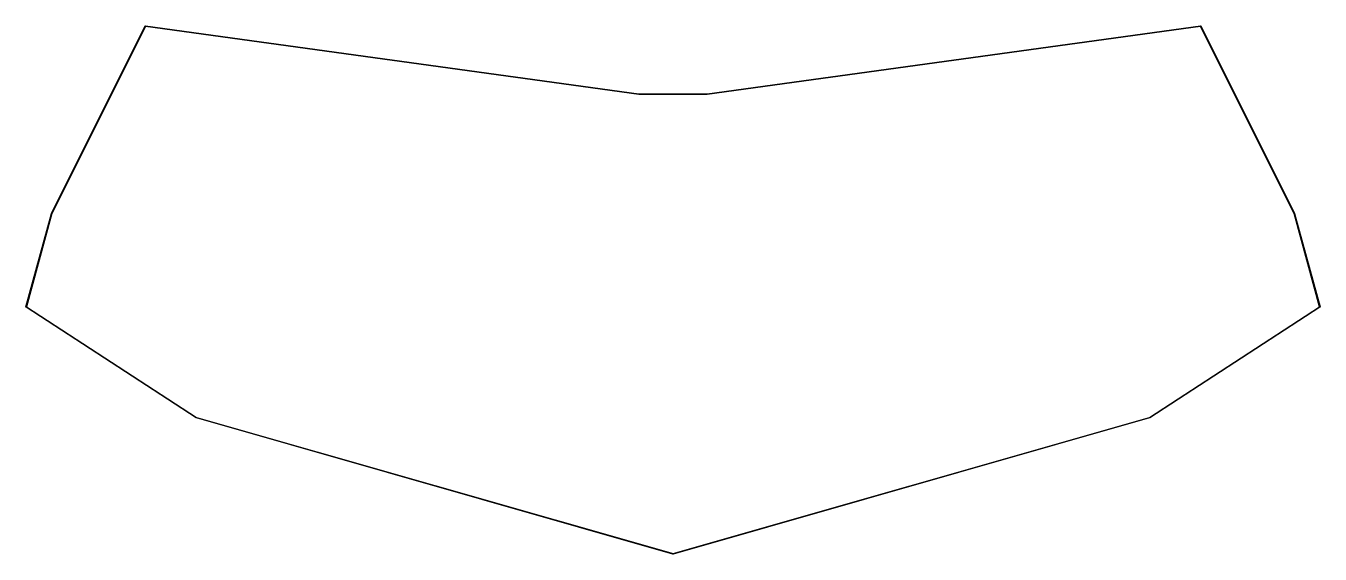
# Model space of a CAD drawing. Extents: x -29 to 333, y -145 to 2.
import ezdxf

# ---------------------------------------------------------------- set-up
doc = ezdxf.new("R2010")
doc.units = 0
doc.header["$MEASUREMENT"] = 0
doc.layers.add('BLACK', color=7, linetype='CONTINUOUS')

msp = doc.modelspace()

# ---------------------------------------------------------------- linework, layer by layer
at = {"layer": 'BLACK', "linetype": 'CONTINUOUS'}
for p, q in [((-21.4928, -49.9617), (4.68989, 2.40374)), ((4.80553, 2.29961), (-21.3608, -50.0331)), ((4.68989, 2.40374), (4.69001, 2.4046)), ((4.69001, 2.4046), (4.69576, 2.41547)), ((4.69576, 2.41547), (4.69835, 2.42066)), ((4.69835, 2.42066), (4.69886, 2.42135)), ((4.69886, 2.42135), (4.70237, 2.42798)), ((4.70237, 2.42798), (4.70667, 2.43188)), ((4.70667, 2.43188), (4.71014, 2.43655)), ((4.71014, 2.43655), (4.71641, 2.44069)), ((4.71641, 2.44069), (4.72198, 2.44573)), ((4.72198, 2.44573), (4.72736, 2.44792)), ((4.72736, 2.44792), (4.73221, 2.45112)), ((4.73221, 2.45112), (4.73952, 2.45287)), ((4.73952, 2.45287), (4.74648, 2.4557)), ((4.74648, 2.4557), (4.75228, 2.45592)), ((4.75228, 2.45592), (4.75794, 2.45727)), ((4.75794, 2.45727), (4.7654, 2.45641)), ((4.7654, 2.45641), (4.76625, 2.45644)), ((4.76625, 2.45644), (4.77195, 2.45566)), ((4.77195, 2.45566), (4.78421, 2.45424)), ((4.78421, 2.45424), (4.78499, 2.45386)), ((4.78499, 2.45386), (142.88, -16.5938)), ((142.863, -16.7429), (4.80553, 2.29961)), ((161.92, -16.5938), (300.015, 2.45386)), ((299.994, 2.2996), (161.937, -16.7429)), ((326.161, -50.0332), (299.994, 2.2996)), ((300.015, 2.45386), (300.016, 2.45424)), ((300.016, 2.45424), (300.028, 2.45566)), ((300.028, 2.45566), (300.034, 2.45644)), ((300.034, 2.45644), (300.035, 2.45641)), ((300.035, 2.45641), (300.042, 2.45727)), ((300.042, 2.45727), (300.048, 2.45592)), ((300.048, 2.45592), (300.054, 2.4557)), ((300.054, 2.4557), (300.06, 2.45287)), ((300.06, 2.45287), (300.068, 2.45112)), ((300.068, 2.45112), (300.073, 2.44792)), ((300.073, 2.44792), (300.078, 2.44573)), ((300.078, 2.44573), (300.084, 2.44069)), ((300.084, 2.44069), (300.09, 2.43655)), ((300.09, 2.43655), (300.093, 2.43188)), ((300.093, 2.43188), (300.098, 2.42798)), ((300.098, 2.42798), (300.101, 2.42134)), ((300.101, 2.42134), (300.102, 2.42065)), ((300.102, 2.42065), (300.104, 2.41549)), ((300.104, 2.41549), (300.11, 2.4046)), ((300.11, 2.4046), (300.11, 2.40374)), ((300.11, 2.40374), (326.293, -49.9617)), ((142.868, -16.7437), (142.863, -16.7429)), ((142.87, -16.7437), (142.868, -16.7437)), ((142.871, -16.7439), (142.87, -16.7437)), ((142.876, -16.7437), (142.871, -16.7439)), ((161.924, -16.7437), (142.876, -16.7437)), ((142.88, -16.5938), (161.92, -16.5938)), ((161.929, -16.7439), (161.924, -16.7437)), ((161.93, -16.7437), (161.929, -16.7439)), ((161.932, -16.7437), (161.93, -16.7437)), ((161.937, -16.7429), (161.932, -16.7437)), ((-28.6443, -76.169), (-21.5069, -49.9984)), ((-21.3608, -50.0331), (-28.4882, -76.1669)), ((-21.5069, -49.9975), (-21.5034, -49.9858)), ((-21.5069, -49.9984), (-21.5069, -49.9975)), ((-21.5034, -49.9858), (-21.5019, -49.9802)), ((-21.5019, -49.9802), (-21.5015, -49.9794)), ((-21.5015, -49.9794), (-21.5013, -49.9786)), ((-21.5013, -49.9786), (-21.4987, -49.9735)), ((-21.4987, -49.9735), (-21.4934, -49.9623)), ((-21.4934, -49.9623), (-21.4928, -49.9617)), ((333.288, -76.1669), (326.161, -50.0332)), ((326.293, -49.9617), (326.293, -49.9623)), ((326.293, -49.9623), (326.299, -49.9734)), ((326.299, -49.9734), (326.301, -49.9786)), ((326.301, -49.9786), (326.302, -49.9794)), ((326.302, -49.9794), (326.302, -49.9802)), ((326.302, -49.9802), (326.303, -49.9857)), ((326.303, -49.9857), (326.307, -49.9975)), ((326.307, -49.9975), (326.307, -49.9984)), ((326.307, -49.9984), (333.444, -76.169)), ((-28.651, -76.196), (-28.6492, -76.1881)), ((-28.6504, -76.2011), (-28.651, -76.196)), ((-28.6509, -76.2063), (-28.6504, -76.2011)), ((-28.6488, -76.2142), (-28.6509, -76.2063)), ((-28.6492, -76.1881), (-28.6491, -76.1866)), ((-28.6491, -76.1866), (-28.6477, -76.1816)), ((-28.6478, -76.2222), (-28.6488, -76.2142)), ((-28.6455, -76.2269), (-28.6478, -76.2222)), ((-28.6477, -76.1816), (-28.6451, -76.1702)), ((-28.6442, -76.2319), (-28.6455, -76.2269)), ((-28.6451, -76.1702), (-28.6443, -76.169)), ((-28.6395, -76.2386), (-28.6442, -76.2319)), ((-28.6358, -76.2458), (-28.6395, -76.2386)), ((-28.632, -76.2493), (-28.6358, -76.2458)), ((-28.6291, -76.2536), (-28.632, -76.2493)), ((-28.6224, -76.2583), (-28.6291, -76.2536)), ((-28.6214, -76.2593), (-28.6224, -76.2583)), ((-28.6171, -76.2621), (-28.6214, -76.2593)), ((-28.6075, -76.2689), (-28.6171, -76.2621)), ((-28.606, -76.2693), (-28.6075, -76.2689)), ((19.002, -107.215), (-28.606, -76.2693)), ((-28.4882, -76.1669), (19.0814, -107.087)), ((285.719, -107.087), (333.288, -76.1669)), ((333.406, -76.2693), (285.798, -107.215)), ((333.407, -76.2689), (333.406, -76.2693)), ((333.417, -76.2621), (333.407, -76.2689)), ((333.421, -76.2593), (333.417, -76.2621)), ((333.422, -76.2583), (333.421, -76.2593)), ((333.429, -76.2536), (333.422, -76.2583)), ((333.432, -76.2494), (333.429, -76.2536)), ((333.436, -76.2458), (333.432, -76.2494)), ((333.44, -76.2386), (333.436, -76.2458)), ((333.444, -76.2319), (333.44, -76.2386)), ((333.444, -76.169), (333.445, -76.1702)), ((333.445, -76.2269), (333.444, -76.2319)), ((333.445, -76.1702), (333.448, -76.1816)), ((333.448, -76.2222), (333.445, -76.2269)), ((333.448, -76.1816), (333.449, -76.1866)), ((333.449, -76.2142), (333.448, -76.2222)), ((333.449, -76.1866), (333.449, -76.1881)), ((333.449, -76.1881), (333.451, -76.196)), ((333.451, -76.2063), (333.449, -76.2142)), ((333.451, -76.196), (333.45, -76.2011)), ((333.45, -76.2011), (333.451, -76.2063)), ((19.0053, -107.218), (19.002, -107.215)), ((19.013, -107.222), (19.0053, -107.218)), ((19.0146, -107.223), (19.013, -107.222)), ((19.0189, -107.225), (19.0146, -107.223)), ((19.0231, -107.227), (19.0189, -107.225)), ((19.0249, -107.227), (19.0231, -107.227)), ((19.0328, -107.23), (19.0249, -107.227)), ((19.0376, -107.231), (19.0328, -107.23)), ((152.368, -145.325), (19.0376, -107.231)), ((19.0814, -107.087), (152.4, -145.178)), ((152.4, -145.178), (285.719, -107.087)), ((285.762, -107.231), (152.432, -145.325)), ((285.767, -107.23), (285.762, -107.231)), ((285.775, -107.227), (285.767, -107.23)), ((285.777, -107.227), (285.775, -107.227)), ((285.781, -107.225), (285.777, -107.227)), ((285.785, -107.223), (285.781, -107.225)), ((285.787, -107.222), (285.785, -107.223)), ((285.795, -107.218), (285.787, -107.222)), ((285.798, -107.215), (285.795, -107.218)), ((152.369, -145.326), (152.368, -145.325)), ((152.381, -145.329), (152.369, -145.326)), ((152.386, -145.33), (152.381, -145.329)), ((152.387, -145.33), (152.386, -145.33)), ((152.395, -145.332), (152.387, -145.33)), ((152.4, -145.332), (152.395, -145.332)), ((152.405, -145.332), (152.4, -145.332)), ((152.413, -145.33), (152.405, -145.332)), ((152.414, -145.33), (152.413, -145.33)), ((152.419, -145.329), (152.414, -145.33)), ((152.431, -145.326), (152.419, -145.329)), ((152.432, -145.325), (152.431, -145.326))]:
    msp.add_line(p, q, dxfattribs=at)

doc.saveas('drawing.dxf')
